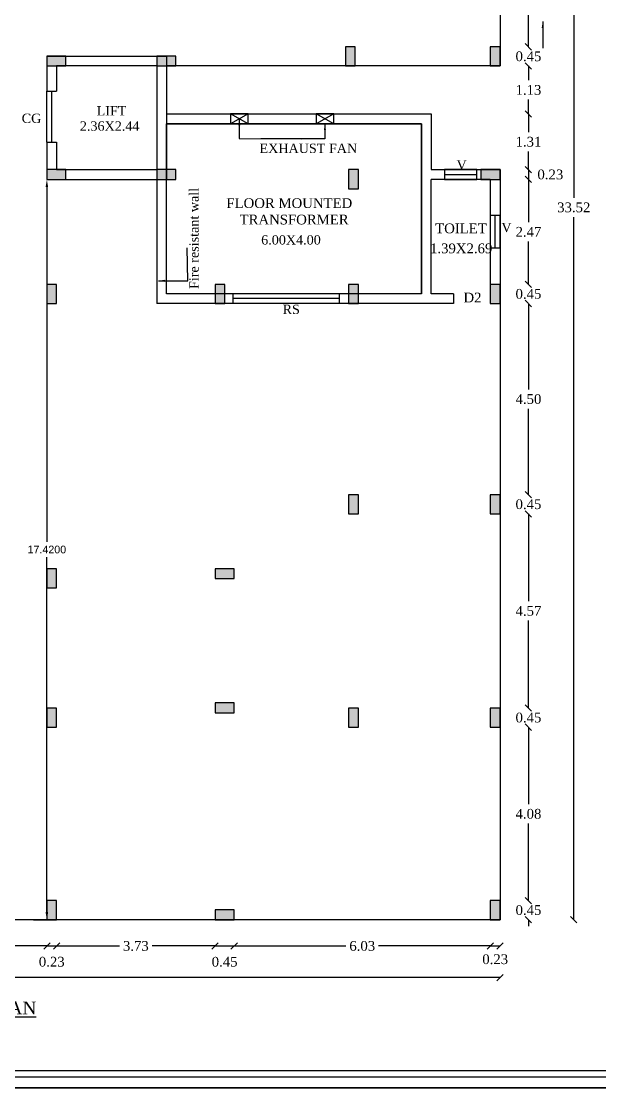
# Model space of a CAD drawing. Header units: metres. Extents: x 9178 to 9474, y -3543 to -3474.
# Drawn here: x 9238.57 to 9252.19, y -3541.59 to -3516.5 of the extents above; entities that cross this region are included whole.
import ezdxf

# ---------------------------------------------------------------- set-up
doc = ezdxf.new("R2010")
doc.units = ezdxf.units.M
doc.header["$MEASUREMENT"] = 0
for name, color, linetype in [('BLK_1_FLR_0_BLT_UP_AREA', 1, 'Continuous'), ('BLK_1_FLR_0_BLT_UP_AREA_DEDUCT', 1, 'Continuous'), ('BLK_1_FLR_0_STILT_PARKING', 7, 'Continuous'), ('ELECTRICAL_ROOM', 7, 'Continuous'), ('FLOOR-GROUND', 7, 'Continuous'), ('FLOOR-STILT', 7, 'Continuous')]:
    doc.layers.add(name, color=color, linetype=linetype)
doc.layers.add('BLK_1_FLR_0_STILT', color=7, linetype='Continuous', lineweight=0)
doc.layers.add('DIST_EXIT', color=7, linetype='Continuous', lineweight=0)
doc.styles.add('Isa-', font='times.ttf')
doc.styles.get("Standard").update_dxf_attribs({"font": 'arial.ttf'})
doc.styles.add('STYLE2', font='times.ttf')
doc.dimstyles.new('ISO-25', dxfattribs={"dimscale": 0, "dimtxt": 0.23, "dimasz": 0.15, "dimexe": 1.25, "dimexo": 0.625, "dimgap": 0.11, "dimtad": 0, "dimtih": 1, "dimtoh": 1, "dimzin": 1, "dimdsep": 46, "dimtxsty": 'STYLE2', "dimblk": 'OBLIQUE', "dimcen": 0, "dimse1": 1, "dimse2": 1, "dimclrd": 1, "dimclrt": 3, "dimadec": 0, "dimazin": 2, "dimtfac": 1, "dimtix": 1, "dimtofl": 0, "dimtmove": 0, "dimatfit": 3, "dimfxl": 0, "dimtolj": 1, "dimarcsym": 0})
doc.dimstyles.new('STANDARD$0', dxfattribs={"dimtxt": 0.5, "dimasz": 0.1, "dimexe": 2, "dimexo": 2, "dimgap": 0, "dimtad": 0, "dimzin": 0, "dimdsep": 46, "dimtxsty": 'Standard', "dimblk": 'OBLIQUE', "dimcen": -0.0625, "dimse1": 1, "dimse2": 1, "dimclrd": 3, "dimclre": 9, "dimadec": 0, "dimazin": 0, "dimtfac": 1, "dimtix": 1, "dimtofl": 0, "dimtmove": 2, "dimatfit": 3, "dimldrblk": 'OBLIQUE', "dimfxl": 0, "dimtolj": 1, "dimtzin": 0, "dimarcsym": 0})

# ---------------------------------------------------------------- blocks, each defined once
blk = doc.blocks.new('_Oblique')
at = {"color": 0, "linetype": 'ByBlock', "lineweight": -2}
blk.add_line((-0.5, -0.5), (0.5, 0.5), dxfattribs=at)
blk = doc.blocks.new('*D104')
at = {"color": 1, "lineweight": -2}
for p, q in [((9235.825, -3538.261), (9237.11, -3538.261)), ((9239.175, -3538.261), (9237.889, -3538.261))]:
    blk.add_line(p, q, dxfattribs=at)
at = {"layer": 'Defpoints', "color": 0}
for p in [(9235.825, -3537.192), (9239.175, -3537.192), (9239.175, -3538.261)]:
    blk.add_point(p, dxfattribs=at)
at = {"color": 1, "lineweight": -2, "xscale": 0.15, "yscale": 0.15, "zscale": 0.15, "rotation": 180}
blk.add_blockref('_Oblique', (9235.825, -3538.261), dxfattribs=at)
at = {"color": 1, "lineweight": -2, "xscale": 0.15, "yscale": 0.15, "zscale": 0.15}
blk.add_blockref('_Oblique', (9239.175, -3538.261), dxfattribs=at)
at = {"color": 3, "insert": (9237.5, -3538.261), "char_height": 0.23, "attachment_point": 5, "style": 'STYLE2'}
blk.add_mtext('\\A1;3.35', dxfattribs=at)
blk = doc.blocks.new('*D105')
at = {"color": 1, "lineweight": -2}
blk.add_line((9239.175, -3538.261), (9239.405, -3538.261), dxfattribs=at)
at = {"layer": 'Defpoints', "color": 0}
for p in [(9239.175, -3537.192), (9239.405, -3537.192), (9239.405, -3538.261)]:
    blk.add_point(p, dxfattribs=at)
at = {"color": 1, "lineweight": -2, "xscale": 0.15, "yscale": 0.15, "zscale": 0.15, "rotation": 180}
blk.add_blockref('_Oblique', (9239.175, -3538.261), dxfattribs=at)
at = {"color": 1, "lineweight": -2, "xscale": 0.15, "yscale": 0.15, "zscale": 0.15}
blk.add_blockref('_Oblique', (9239.405, -3538.261), dxfattribs=at)
at = {"color": 3, "insert": (9239.29, -3538.633), "char_height": 0.23, "attachment_point": 5, "style": 'STYLE2'}
blk.add_mtext('\\A1;0.23', dxfattribs=at)
blk = doc.blocks.new('*D106')
at = {"color": 1, "lineweight": -2}
for p, q in [((9239.405, -3538.261), (9240.883, -3538.261)), ((9243.135, -3538.261), (9241.656, -3538.261))]:
    blk.add_line(p, q, dxfattribs=at)
at = {"layer": 'Defpoints', "color": 0}
for p in [(9239.405, -3537.192), (9243.135, -3537.412), (9243.135, -3538.261)]:
    blk.add_point(p, dxfattribs=at)
at = {"color": 1, "lineweight": -2, "xscale": 0.15, "yscale": 0.15, "zscale": 0.15, "rotation": 180}
blk.add_blockref('_Oblique', (9239.405, -3538.261), dxfattribs=at)
at = {"color": 1, "lineweight": -2, "xscale": 0.15, "yscale": 0.15, "zscale": 0.15}
blk.add_blockref('_Oblique', (9243.135, -3538.261), dxfattribs=at)
at = {"color": 3, "insert": (9241.27, -3538.261), "char_height": 0.23, "attachment_point": 5, "style": 'STYLE2'}
blk.add_mtext('\\A1;3.73', dxfattribs=at)
blk = doc.blocks.new('*D107')
at = {"color": 1, "lineweight": -2}
blk.add_line((9243.135, -3538.261), (9243.585, -3538.261), dxfattribs=at)
at = {"layer": 'Defpoints', "color": 0}
for p in [(9243.135, -3537.412), (9243.585, -3537.412), (9243.585, -3538.261)]:
    blk.add_point(p, dxfattribs=at)
at = {"color": 1, "lineweight": -2, "xscale": 0.15, "yscale": 0.15, "zscale": 0.15, "rotation": 180}
blk.add_blockref('_Oblique', (9243.135, -3538.261), dxfattribs=at)
at = {"color": 1, "lineweight": -2, "xscale": 0.15, "yscale": 0.15, "zscale": 0.15}
blk.add_blockref('_Oblique', (9243.585, -3538.261), dxfattribs=at)
at = {"color": 3, "insert": (9243.36, -3538.634), "char_height": 0.23, "attachment_point": 5, "style": 'STYLE2'}
blk.add_mtext('\\A1;0.45', dxfattribs=at)
blk = doc.blocks.new('*D108')
at = {"color": 1, "lineweight": -2}
for p, q in [((9243.585, -3538.261), (9246.214, -3538.261)), ((9249.615, -3538.261), (9246.985, -3538.261))]:
    blk.add_line(p, q, dxfattribs=at)
at = {"layer": 'Defpoints', "color": 0}
for p in [(9249.615, -3537.192), (9243.585, -3537.412), (9249.615, -3538.261)]:
    blk.add_point(p, dxfattribs=at)
at = {"color": 1, "lineweight": -2, "xscale": 0.15, "yscale": 0.15, "zscale": 0.15, "rotation": 180}
blk.add_blockref('_Oblique', (9243.585, -3538.261), dxfattribs=at)
at = {"color": 1, "lineweight": -2, "xscale": 0.15, "yscale": 0.15, "zscale": 0.15}
blk.add_blockref('_Oblique', (9249.615, -3538.261), dxfattribs=at)
at = {"color": 3, "insert": (9246.6, -3538.261), "char_height": 0.23, "attachment_point": 5, "style": 'STYLE2'}
blk.add_mtext('\\A1;6.03', dxfattribs=at)
blk = doc.blocks.new('*D109')
at = {"color": 1, "lineweight": -2}
blk.add_line((9249.615, -3538.261), (9249.845, -3538.261), dxfattribs=at)
at = {"layer": 'Defpoints', "color": 0}
for p in [(9249.615, -3537.192), (9249.845, -3537.192), (9249.845, -3538.261)]:
    blk.add_point(p, dxfattribs=at)
at = {"color": 1, "lineweight": -2, "xscale": 0.15, "yscale": 0.15, "zscale": 0.15, "rotation": 180}
blk.add_blockref('_Oblique', (9249.615, -3538.261), dxfattribs=at)
at = {"color": 1, "lineweight": -2, "xscale": 0.15, "yscale": 0.15, "zscale": 0.15}
blk.add_blockref('_Oblique', (9249.845, -3538.261), dxfattribs=at)
at = {"color": 3, "insert": (9249.73, -3538.574), "char_height": 0.23, "attachment_point": 5, "style": 'STYLE2'}
blk.add_mtext('\\A1;0.23', dxfattribs=at)
blk = doc.blocks.new('*D110')
at = {"color": 1, "lineweight": -2}
for p, q in [((9225.465, -3539.005), (9237.176, -3539.005)), ((9249.845, -3539.005), (9238.133, -3539.005))]:
    blk.add_line(p, q, dxfattribs=at)
at = {"layer": 'Defpoints', "color": 0}
for p in [(9225.465, -3536.349), (9249.845, -3536.349), (9249.845, -3539.005)]:
    blk.add_point(p, dxfattribs=at)
at = {"color": 1, "lineweight": -2, "xscale": 0.15, "yscale": 0.15, "zscale": 0.15, "rotation": 180}
blk.add_blockref('_Oblique', (9225.465, -3539.005), dxfattribs=at)
at = {"color": 1, "lineweight": -2, "xscale": 0.15, "yscale": 0.15, "zscale": 0.15}
blk.add_blockref('_Oblique', (9249.845, -3539.005), dxfattribs=at)
at = {"color": 3, "insert": (9237.655, -3539.005), "char_height": 0.23, "attachment_point": 5, "style": 'STYLE2'}
blk.add_mtext('\\A1;24.38', dxfattribs=at)
blk = doc.blocks.new('*D117')
at = {"color": 1, "lineweight": -2}
for p, q in [((9250.513, -3514.452), (9250.513, -3515.55)), ((9250.513, -3517.102), (9250.513, -3516.004))]:
    blk.add_line(p, q, dxfattribs=at)
at = {"layer": 'Defpoints', "color": 0}
for p in [(9249.615, -3514.452), (9249.615, -3517.102), (9250.513, -3517.102)]:
    blk.add_point(p, dxfattribs=at)
at = {"color": 1, "lineweight": -2, "xscale": 0.15, "yscale": 0.15, "zscale": 0.15}
for p, rotation in [((9250.513, -3514.452), 90), ((9250.513, -3517.102), 270)]:
    blk.add_blockref('_Oblique', p, dxfattribs=dict(at, rotation=rotation))
at = {"color": 3, "insert": (9250.513, -3515.777), "char_height": 0.23, "attachment_point": 5, "style": 'STYLE2'}
blk.add_mtext('\\A1;2.65', dxfattribs=at)
blk = doc.blocks.new('*D118')
at = {"color": 1, "lineweight": -2}
for p, q in [((9250.513, -3517.102), (9250.513, -3516.952)), ((9250.513, -3517.552), (9250.513, -3517.702))]:
    blk.add_line(p, q, dxfattribs=at)
at = {"layer": 'Defpoints', "color": 0}
for p in [(9249.615, -3517.102), (9249.615, -3517.552), (9250.513, -3517.552)]:
    blk.add_point(p, dxfattribs=at)
at = {"color": 1, "lineweight": -2, "xscale": 0.15, "yscale": 0.15, "zscale": 0.15}
for p, rotation in [((9250.513, -3517.102), 270), ((9250.513, -3517.552), 90)]:
    blk.add_blockref('_Oblique', p, dxfattribs=dict(at, rotation=rotation))
at = {"color": 3, "insert": (9250.513, -3517.327), "char_height": 0.23, "attachment_point": 5, "style": 'STYLE2'}
blk.add_mtext('\\A1;0.45', dxfattribs=at)
blk = doc.blocks.new('*D119')
at = {"color": 1, "lineweight": -2}
for p, q in [((9250.513, -3517.552), (9250.513, -3517.89)), ((9250.513, -3518.682), (9250.513, -3518.344))]:
    blk.add_line(p, q, dxfattribs=at)
at = {"layer": 'Defpoints', "color": 0}
for p in [(9249.615, -3517.552), (9248.225, -3518.682), (9250.513, -3518.682)]:
    blk.add_point(p, dxfattribs=at)
at = {"color": 1, "lineweight": -2, "xscale": 0.15, "yscale": 0.15, "zscale": 0.15}
for p, rotation in [((9250.513, -3517.552), 90), ((9250.513, -3518.682), 270)]:
    blk.add_blockref('_Oblique', p, dxfattribs=dict(at, rotation=rotation))
at = {"color": 3, "insert": (9250.513, -3518.117), "char_height": 0.23, "attachment_point": 5, "style": 'STYLE2'}
blk.add_mtext('\\A1;1.13', dxfattribs=at)
blk = doc.blocks.new('*D120')
at = {"color": 1, "lineweight": -2}
for p, q in [((9250.513, -3518.682), (9250.513, -3519.11)), ((9250.513, -3519.992), (9250.513, -3519.564))]:
    blk.add_line(p, q, dxfattribs=at)
at = {"layer": 'Defpoints', "color": 0}
for p in [(9248.225, -3518.682), (9249.395, -3519.992), (9250.513, -3519.992)]:
    blk.add_point(p, dxfattribs=at)
at = {"color": 1, "lineweight": -2, "xscale": 0.15, "yscale": 0.15, "zscale": 0.15}
for p, rotation in [((9250.513, -3518.682), 90), ((9250.513, -3519.992), 270)]:
    blk.add_blockref('_Oblique', p, dxfattribs=dict(at, rotation=rotation))
at = {"color": 3, "insert": (9250.513, -3519.337), "char_height": 0.23, "attachment_point": 5, "style": 'STYLE2'}
blk.add_mtext('\\A1;1.31', dxfattribs=at)
blk = doc.blocks.new('*D121')
at = {"color": 1, "lineweight": -2}
blk.add_line((9250.513, -3519.992), (9250.513, -3520.222), dxfattribs=at)
at = {"layer": 'Defpoints', "color": 0}
for p in [(9249.395, -3519.992), (9249.395, -3520.222), (9250.513, -3520.222)]:
    blk.add_point(p, dxfattribs=at)
at = {"color": 1, "lineweight": -2, "xscale": 0.15, "yscale": 0.15, "zscale": 0.15}
for p, rotation in [((9250.513, -3519.992), 90), ((9250.513, -3520.222), 270)]:
    blk.add_blockref('_Oblique', p, dxfattribs=dict(at, rotation=rotation))
at = {"color": 3, "insert": (9251.028, -3520.107), "char_height": 0.23, "attachment_point": 5, "style": 'STYLE2'}
blk.add_mtext('\\A1;0.23', dxfattribs=at)
blk = doc.blocks.new('*D122')
at = {"color": 1, "lineweight": -2}
for p, q in [((9250.513, -3520.222), (9250.513, -3521.23)), ((9250.513, -3522.692), (9250.513, -3521.684))]:
    blk.add_line(p, q, dxfattribs=at)
at = {"layer": 'Defpoints', "color": 0}
for p in [(9249.395, -3520.222), (9249.615, -3522.692), (9250.513, -3522.692)]:
    blk.add_point(p, dxfattribs=at)
at = {"color": 1, "lineweight": -2, "xscale": 0.15, "yscale": 0.15, "zscale": 0.15}
for p, rotation in [((9250.513, -3520.222), 90), ((9250.513, -3522.692), 270)]:
    blk.add_blockref('_Oblique', p, dxfattribs=dict(at, rotation=rotation))
at = {"color": 3, "insert": (9250.513, -3521.457), "char_height": 0.23, "attachment_point": 5, "style": 'STYLE2'}
blk.add_mtext('\\A1;2.47', dxfattribs=at)
blk = doc.blocks.new('*D123')
at = {"color": 1, "lineweight": -2}
for p, q in [((9250.513, -3522.692), (9250.513, -3522.542)), ((9250.513, -3523.142), (9250.513, -3523.292))]:
    blk.add_line(p, q, dxfattribs=at)
at = {"layer": 'Defpoints', "color": 0}
for p in [(9249.615, -3522.692), (9249.615, -3523.142), (9250.513, -3523.142)]:
    blk.add_point(p, dxfattribs=at)
at = {"color": 1, "lineweight": -2, "xscale": 0.15, "yscale": 0.15, "zscale": 0.15}
for p, rotation in [((9250.513, -3522.692), 270), ((9250.513, -3523.142), 90)]:
    blk.add_blockref('_Oblique', p, dxfattribs=dict(at, rotation=rotation))
at = {"color": 3, "insert": (9250.513, -3522.917), "char_height": 0.23, "attachment_point": 5, "style": 'STYLE2'}
blk.add_mtext('\\A1;0.45', dxfattribs=at)
blk = doc.blocks.new('*D124')
at = {"color": 1, "lineweight": -2}
for p, q in [((9250.513, -3523.142), (9250.513, -3525.165)), ((9250.513, -3527.642), (9250.513, -3525.619))]:
    blk.add_line(p, q, dxfattribs=at)
at = {"layer": 'Defpoints', "color": 0}
for p in [(9249.615, -3523.142), (9249.615, -3527.642), (9250.513, -3527.642)]:
    blk.add_point(p, dxfattribs=at)
at = {"color": 1, "lineweight": -2, "xscale": 0.15, "yscale": 0.15, "zscale": 0.15}
for p, rotation in [((9250.513, -3523.142), 90), ((9250.513, -3527.642), 270)]:
    blk.add_blockref('_Oblique', p, dxfattribs=dict(at, rotation=rotation))
at = {"color": 3, "insert": (9250.513, -3525.392), "char_height": 0.23, "attachment_point": 5, "style": 'STYLE2'}
blk.add_mtext('\\A1;4.50', dxfattribs=at)
blk = doc.blocks.new('*D125')
at = {"color": 1, "lineweight": -2}
for p, q in [((9250.513, -3527.642), (9250.513, -3527.492)), ((9250.513, -3528.092), (9250.513, -3528.242))]:
    blk.add_line(p, q, dxfattribs=at)
at = {"layer": 'Defpoints', "color": 0}
for p in [(9249.615, -3527.642), (9249.615, -3528.092), (9250.513, -3528.092)]:
    blk.add_point(p, dxfattribs=at)
at = {"color": 1, "lineweight": -2, "xscale": 0.15, "yscale": 0.15, "zscale": 0.15}
for p, rotation in [((9250.513, -3527.642), 270), ((9250.513, -3528.092), 90)]:
    blk.add_blockref('_Oblique', p, dxfattribs=dict(at, rotation=rotation))
at = {"color": 3, "insert": (9250.513, -3527.867), "char_height": 0.23, "attachment_point": 5, "style": 'STYLE2'}
blk.add_mtext('\\A1;0.45', dxfattribs=at)
blk = doc.blocks.new('*D126')
at = {"color": 1, "lineweight": -2}
for p, q in [((9250.513, -3528.092), (9250.513, -3530.15)), ((9250.513, -3532.662), (9250.513, -3530.604))]:
    blk.add_line(p, q, dxfattribs=at)
at = {"layer": 'Defpoints', "color": 0}
for p in [(9249.615, -3528.092), (9249.615, -3532.662), (9250.513, -3532.662)]:
    blk.add_point(p, dxfattribs=at)
at = {"color": 1, "lineweight": -2, "xscale": 0.15, "yscale": 0.15, "zscale": 0.15}
for p, rotation in [((9250.513, -3528.092), 90), ((9250.513, -3532.662), 270)]:
    blk.add_blockref('_Oblique', p, dxfattribs=dict(at, rotation=rotation))
at = {"color": 3, "insert": (9250.513, -3530.377), "char_height": 0.23, "attachment_point": 5, "style": 'STYLE2'}
blk.add_mtext('\\A1;4.57', dxfattribs=at)
blk = doc.blocks.new('*D127')
at = {"color": 1, "lineweight": -2}
for p, q in [((9250.513, -3532.662), (9250.513, -3532.512)), ((9250.513, -3533.112), (9250.513, -3533.262))]:
    blk.add_line(p, q, dxfattribs=at)
at = {"layer": 'Defpoints', "color": 0}
for p in [(9249.615, -3532.662), (9249.615, -3533.112), (9250.513, -3533.112)]:
    blk.add_point(p, dxfattribs=at)
at = {"color": 1, "lineweight": -2, "xscale": 0.15, "yscale": 0.15, "zscale": 0.15}
for p, rotation in [((9250.513, -3532.662), 270), ((9250.513, -3533.112), 90)]:
    blk.add_blockref('_Oblique', p, dxfattribs=dict(at, rotation=rotation))
at = {"color": 3, "insert": (9250.513, -3532.887), "char_height": 0.23, "attachment_point": 5, "style": 'STYLE2'}
blk.add_mtext('\\A1;0.45', dxfattribs=at)
blk = doc.blocks.new('*D128')
at = {"color": 1, "lineweight": -2}
for p, q in [((9250.513, -3533.112), (9250.513, -3534.925)), ((9250.513, -3537.192), (9250.513, -3535.379))]:
    blk.add_line(p, q, dxfattribs=at)
at = {"layer": 'Defpoints', "color": 0}
for p in [(9249.615, -3533.112), (9249.615, -3537.192), (9250.513, -3537.192)]:
    blk.add_point(p, dxfattribs=at)
at = {"color": 1, "lineweight": -2, "xscale": 0.15, "yscale": 0.15, "zscale": 0.15}
for p, rotation in [((9250.513, -3533.112), 90), ((9250.513, -3537.192), 270)]:
    blk.add_blockref('_Oblique', p, dxfattribs=dict(at, rotation=rotation))
at = {"color": 3, "insert": (9250.513, -3535.152), "char_height": 0.23, "attachment_point": 5, "style": 'STYLE2'}
blk.add_mtext('\\A1;4.08', dxfattribs=at)
blk = doc.blocks.new('*D129')
at = {"color": 1, "lineweight": -2}
for p, q in [((9250.513, -3537.192), (9250.513, -3537.042)), ((9250.513, -3537.642), (9250.513, -3537.792))]:
    blk.add_line(p, q, dxfattribs=at)
at = {"layer": 'Defpoints', "color": 0}
for p in [(9249.615, -3537.192), (9249.615, -3537.642), (9250.513, -3537.642)]:
    blk.add_point(p, dxfattribs=at)
at = {"color": 1, "lineweight": -2, "xscale": 0.15, "yscale": 0.15, "zscale": 0.15}
for p, rotation in [((9250.513, -3537.192), 270), ((9250.513, -3537.642), 90)]:
    blk.add_blockref('_Oblique', p, dxfattribs=dict(at, rotation=rotation))
at = {"color": 3, "insert": (9250.513, -3537.417), "char_height": 0.23, "attachment_point": 5, "style": 'STYLE2'}
blk.add_mtext('\\A1;0.45', dxfattribs=at)
blk = doc.blocks.new('*D130')
at = {"color": 1, "lineweight": -2}
for p, q in [((9251.579, -3504.122), (9251.579, -3520.655)), ((9251.579, -3537.642), (9251.579, -3521.109))]:
    blk.add_line(p, q, dxfattribs=at)
at = {"layer": 'Defpoints', "color": 0}
for p in [(9241.228, -3504.122), (9251.579, -3504.122), (9241.228, -3537.642)]:
    blk.add_point(p, dxfattribs=at)
at = {"color": 1, "lineweight": -2, "xscale": 0.15, "yscale": 0.15, "zscale": 0.15}
for p, rotation in [((9251.579, -3504.122), 90), ((9251.579, -3537.642), 270)]:
    blk.add_blockref('_Oblique', p, dxfattribs=dict(at, rotation=rotation))
at = {"color": 3, "insert": (9251.579, -3520.882), "char_height": 0.23, "attachment_point": 5, "style": 'STYLE2'}
blk.add_mtext('\\A1;33.52', dxfattribs=at)
blk = doc.blocks.new('*D199')
at = {"layer": 'Defpoints', "color": 0}
for p in [(9239.175, -3520.222), (9238.802, -3537.642), (9239.175, -3537.642)]:
    blk.add_point(p, dxfattribs=at)
at = {"layer": 'DIST_EXIT', "color": 0, "lineweight": -2}
for p, q in [((9239.237, -3520.222), (9239.355, -3520.222)), ((9239.175, -3520.402), (9239.175, -3528.75)), ((9239.175, -3537.462), (9239.175, -3529.114)), ((9238.864, -3537.642), (9239.355, -3537.642))]:
    blk.add_line(p, q, dxfattribs=at)
at = {"layer": 'DIST_EXIT', "color": 0}
for points in [[(9239.145, -3520.402), (9239.205, -3520.402), (9239.175, -3520.222)], [(9239.145, -3537.462), (9239.205, -3537.462), (9239.175, -3537.642)]]:
    blk.add_solid(points, dxfattribs=at)
at = {"layer": 'DIST_EXIT', "color": 0, "insert": (9239.175, -3528.932), "char_height": 0.18, "attachment_point": 5}
blk.add_mtext('\\A1;17.4200', dxfattribs=at)

msp = doc.modelspace()

# ---------------------------------------------------------------- hatches: boundary and pattern name
h = msp.add_hatch(color=5)
h.dxf.hatch_style = 1
h.paths.add_polyline_path([(9246.20458, -3517.55186), (9246.43458, -3517.55186), (9246.43458, -3517.10186), (9246.20458, -3517.10186)])
h = msp.add_hatch(color=5)
h.dxf.hatch_style = 1
h.paths.add_polyline_path([(9249.61458, -3517.55186), (9249.84458, -3517.55186), (9249.84458, -3517.10186), (9249.61458, -3517.10186)])
h = msp.add_hatch(color=5)
h.dxf.hatch_style = 1
h.paths.add_polyline_path([(9239.62458, -3517.55186), (9239.62458, -3517.32186), (9239.17458, -3517.32186), (9239.17458, -3517.55186)])
h = msp.add_hatch(color=5)
h.dxf.hatch_style = 1
h.paths.add_polyline_path([(9242.21458, -3517.55186), (9242.21458, -3517.32186), (9241.76458, -3517.32186), (9241.76458, -3517.55186)])
h = msp.add_hatch(color=5)
h.dxf.hatch_style = 1
h.paths.add_polyline_path([(9239.62458, -3520.22186), (9239.62458, -3519.99186), (9239.17458, -3519.99186), (9239.17458, -3520.22186)])
h = msp.add_hatch(color=5)
h.dxf.hatch_style = 1
h.paths.add_polyline_path([(9242.21458, -3520.22186), (9242.21458, -3519.99186), (9241.76458, -3519.99186), (9241.76458, -3520.22186)])
h = msp.add_hatch(color=5)
h.dxf.hatch_style = 1
h.paths.add_polyline_path([(9246.27958, -3520.44186), (9246.50958, -3520.44186), (9246.50958, -3519.99186), (9246.27958, -3519.99186)])
h = msp.add_hatch(color=5)
h.dxf.hatch_style = 1
h.paths.add_polyline_path([(9249.84458, -3520.22186), (9249.84458, -3519.99186), (9249.39458, -3519.99186), (9249.39458, -3520.22186)])
h = msp.add_hatch(color=5)
h.dxf.hatch_style = 1
h.paths.add_polyline_path([(9239.17458, -3523.14186), (9239.40458, -3523.14186), (9239.40458, -3522.69186), (9239.17458, -3522.69186)])
h = msp.add_hatch(color=5)
h.dxf.hatch_style = 1
h.paths.add_polyline_path([(9243.13458, -3523.14186), (9243.36458, -3523.14186), (9243.36458, -3522.69186), (9243.13458, -3522.69186)])
h = msp.add_hatch(color=5)
h.dxf.hatch_style = 1
h.paths.add_polyline_path([(9243.36458, -3522.69186), (9243.13458, -3522.69186), (9243.13458, -3523.14186), (9243.36458, -3523.14186)])
h = msp.add_hatch(color=5)
h.dxf.hatch_style = 1
h.paths.add_polyline_path([(9246.27958, -3523.14186), (9246.50958, -3523.14186), (9246.50958, -3522.69186), (9246.27958, -3522.69186)])
h = msp.add_hatch(color=5)
h.dxf.hatch_style = 1
h.paths.add_polyline_path([(9249.61458, -3523.14186), (9249.84458, -3523.14186), (9249.84458, -3522.69186), (9249.61458, -3522.69186)])
h = msp.add_hatch(color=5)
h.dxf.hatch_style = 1
h.paths.add_polyline_path([(9246.27958, -3528.09186), (9246.50958, -3528.09186), (9246.50958, -3527.64186), (9246.27958, -3527.64186)])
h = msp.add_hatch(color=5)
h.dxf.hatch_style = 1
h.paths.add_polyline_path([(9249.61458, -3528.09186), (9249.84458, -3528.09186), (9249.84458, -3527.64186), (9249.61458, -3527.64186)])
h = msp.add_hatch(color=5)
h.dxf.hatch_style = 1
h.paths.add_polyline_path([(9239.17458, -3529.83186), (9239.40458, -3529.83186), (9239.40458, -3529.38186), (9239.17458, -3529.38186)])
h = msp.add_hatch(color=5)
h.dxf.hatch_style = 1
h.paths.add_polyline_path([(9243.13458, -3529.38186), (9243.13458, -3529.61186), (9243.58458, -3529.61186), (9243.58458, -3529.38186)])
h = msp.add_hatch(color=5)
h.dxf.hatch_style = 1
h.paths.add_polyline_path([(9243.13458, -3532.54186), (9243.13458, -3532.77186), (9243.58458, -3532.77186), (9243.58458, -3532.54186)])
h = msp.add_hatch(color=5)
h.dxf.hatch_style = 1
h.paths.add_polyline_path([(9239.17458, -3533.11186), (9239.40458, -3533.11186), (9239.40458, -3532.66186), (9239.17458, -3532.66186)])
h = msp.add_hatch(color=5)
h.dxf.hatch_style = 1
h.paths.add_polyline_path([(9246.27958, -3533.11186), (9246.50958, -3533.11186), (9246.50958, -3532.66186), (9246.27958, -3532.66186)])
h = msp.add_hatch(color=5)
h.dxf.hatch_style = 1
h.paths.add_polyline_path([(9249.61458, -3533.11186), (9249.84458, -3533.11186), (9249.84458, -3532.66186), (9249.61458, -3532.66186)])
h = msp.add_hatch(color=5)
h.dxf.hatch_style = 1
h.paths.add_polyline_path([(9239.17458, -3537.64186), (9239.40458, -3537.64186), (9239.40458, -3537.19186), (9239.17458, -3537.19186)])
h = msp.add_hatch(color=5)
h.dxf.hatch_style = 1
h.paths.add_polyline_path([(9249.61458, -3537.64186), (9249.84458, -3537.64186), (9249.84458, -3537.19186), (9249.61458, -3537.19186)])
h = msp.add_hatch(color=5)
h.dxf.hatch_style = 1
h.paths.add_polyline_path([(9243.13458, -3537.41186), (9243.13458, -3537.64186), (9243.58458, -3537.64186), (9243.58458, -3537.41186)])

# ---------------------------------------------------------------- linework, layer by layer
at = {"color": 4}
for p, q in [((9239.17458, -3517.32186), (9241.99458, -3517.32186)), ((9241.99458, -3517.32186), (9241.99458, -3520.22186)), ((9239.17458, -3517.55186), (9239.17458, -3518.1453)), ((9239.40458, -3517.55186), (9239.40458, -3518.1453)), ((9241.76458, -3517.55186), (9241.76458, -3519.99186)), ((9239.17458, -3518.1453), (9239.40458, -3518.1453)), ((9239.28958, -3519.3453), (9239.28958, -3518.1453)), ((9247.99458, -3522.91186), (9247.99458, -3518.91186)), ((9239.17458, -3519.3453), (9239.17458, -3519.99186)), ((9239.17458, -3519.3453), (9239.40458, -3519.3453)), ((9239.40458, -3519.3453), (9239.40458, -3519.99186)), ((9239.40458, -3519.99186), (9241.76458, -3519.99186)), ((9239.40458, -3520.22186), (9241.99458, -3520.22186)), ((9248.22458, -3522.91186), (9248.22458, -3520.22186)), ((9249.61458, -3520.22186), (9248.22458, -3520.22186)), ((9243.55652, -3522.91186), (9243.54958, -3522.91186)), ((9248.74958, -3522.91186), (9248.22458, -3522.91186)), ((9248.74958, -3522.91186), (9248.74958, -3523.14186)), ((9248.74958, -3523.14186), (9241.76458, -3523.14186))]:
    msp.add_line(p, q, dxfattribs=at)
at = {"color": 3}
msp.add_line((9241.76458, -3517.55186), (9239.39958, -3517.55186), dxfattribs=at)
at = {"color": 1}
msp.add_line((9239.17458, -3519.3453), (9239.17458, -3518.1453), dxfattribs=at)
at = {"color": 2}
for p, q in [((9243.91078, -3518.68186), (9243.49671, -3518.91186)), ((9243.91078, -3518.91186), (9243.49671, -3518.68186)), ((9245.9282, -3518.68186), (9245.51412, -3518.91186)), ((9245.9282, -3518.91186), (9245.51412, -3518.68186)), ((9241.76458, -3519.99186), (9241.76458, -3523.14186)), ((9248.53958, -3520.10686), (9249.29958, -3520.10686)), ((9248.53958, -3520.10686), (9249.29958, -3520.10686)), ((9249.72958, -3521.83452), (9249.72958, -3521.07452)), ((9249.72958, -3521.83452), (9249.72958, -3521.07452)), ((9243.55652, -3522.91186), (9241.99458, -3522.91186)), ((9247.99458, -3522.91186), (9246.05652, -3522.91186))]:
    msp.add_line(p, q, dxfattribs=at)
at = {"color": 92}
for p, q in [((9241.99458, -3522.91186), (9241.99458, -3518.91186)), ((9247.99458, -3518.91186), (9241.99458, -3518.91186)), ((9247.99458, -3518.91186), (9241.99458, -3518.91186)), ((9249.61458, -3520.22186), (9249.61458, -3523.14186)), ((9243.55652, -3522.91186), (9243.55652, -3523.14186)), ((9246.05652, -3523.02686), (9243.55652, -3523.02686)), ((9246.05652, -3522.91186), (9246.05652, -3523.14186))]:
    msp.add_line(p, q, dxfattribs=at)
at = {"color": 4}
for points in [[(9221.84667, -3474.36744), (9328.0963, -3474.36744), (9328.0963, -3541.59487), (9221.84667, -3541.59487)], [(9222.09667, -3474.61744), (9327.8463, -3474.61744), (9327.8463, -3541.34487), (9222.09667, -3541.34487)], [(9222.24667, -3474.76744), (9327.6963, -3474.76744), (9327.6963, -3541.19487), (9222.24667, -3541.19487)]]:
    msp.add_lwpolyline(points, close=True, dxfattribs=at)
at = {"color": 2}
for points in [[(9241.99458, -3518.68186), (9248.22458, -3518.68186), (9248.22458, -3519.99186), (9249.84458, -3519.99186), (9249.84458, -3537.64186), (9225.46458, -3537.64186), (9225.46458, -3504.12186), (9249.84458, -3504.12186), (9249.84458, -3517.55186), (9241.99458, -3517.55186)], [(9243.91078, -3518.91186), (9243.91078, -3518.68186), (9243.49671, -3518.68186), (9243.49671, -3518.91186)], [(9245.9282, -3518.91186), (9245.9282, -3518.68186), (9245.51412, -3518.68186), (9245.51412, -3518.91186)], [(9249.29958, -3520.22186), (9249.29958, -3519.99186), (9248.53958, -3519.99186), (9248.53958, -3520.22186)], [(9249.29958, -3520.22186), (9249.29958, -3519.99186), (9248.53958, -3519.99186), (9248.53958, -3520.22186)], [(9249.84458, -3521.07452), (9249.61458, -3521.07452), (9249.61458, -3521.83452), (9249.84458, -3521.83452)], [(9249.84458, -3521.07452), (9249.61458, -3521.07452), (9249.61458, -3521.83452), (9249.84458, -3521.83452)]]:
    msp.add_lwpolyline(points, close=True, dxfattribs=at)
at = {"color": 5}
for points in [[(9246.20458, -3517.55186), (9246.43458, -3517.55186), (9246.43458, -3517.10186), (9246.20458, -3517.10186)], [(9249.61458, -3517.55186), (9249.84458, -3517.55186), (9249.84458, -3517.10186), (9249.61458, -3517.10186)], [(9239.62458, -3517.55186), (9239.62458, -3517.32186), (9239.17458, -3517.32186), (9239.17458, -3517.55186)], [(9242.21458, -3517.55186), (9242.21458, -3517.32186), (9241.76458, -3517.32186), (9241.76458, -3517.55186)], [(9239.62458, -3520.22186), (9239.62458, -3519.99186), (9239.17458, -3519.99186), (9239.17458, -3520.22186)], [(9242.21458, -3520.22186), (9242.21458, -3519.99186), (9241.76458, -3519.99186), (9241.76458, -3520.22186)], [(9246.27958, -3520.44186), (9246.50958, -3520.44186), (9246.50958, -3519.99186), (9246.27958, -3519.99186)], [(9249.84458, -3520.22186), (9249.84458, -3519.99186), (9249.39458, -3519.99186), (9249.39458, -3520.22186)], [(9239.17458, -3523.14186), (9239.40458, -3523.14186), (9239.40458, -3522.69186), (9239.17458, -3522.69186)], [(9243.13458, -3523.14186), (9243.36458, -3523.14186), (9243.36458, -3522.69186), (9243.13458, -3522.69186)], [(9243.13458, -3523.14186), (9243.36458, -3523.14186), (9243.36458, -3522.69186), (9243.13458, -3522.69186)], [(9246.27958, -3523.14186), (9246.50958, -3523.14186), (9246.50958, -3522.69186), (9246.27958, -3522.69186)], [(9249.61458, -3523.14186), (9249.84458, -3523.14186), (9249.84458, -3522.69186), (9249.61458, -3522.69186)], [(9246.27958, -3528.09186), (9246.50958, -3528.09186), (9246.50958, -3527.64186), (9246.27958, -3527.64186)], [(9249.61458, -3528.09186), (9249.84458, -3528.09186), (9249.84458, -3527.64186), (9249.61458, -3527.64186)], [(9239.17458, -3529.83186), (9239.40458, -3529.83186), (9239.40458, -3529.38186), (9239.17458, -3529.38186)], [(9243.13458, -3529.38186), (9243.13458, -3529.61186), (9243.58458, -3529.61186), (9243.58458, -3529.38186)], [(9243.13458, -3532.54186), (9243.13458, -3532.77186), (9243.58458, -3532.77186), (9243.58458, -3532.54186)], [(9239.17458, -3533.11186), (9239.40458, -3533.11186), (9239.40458, -3532.66186), (9239.17458, -3532.66186)], [(9246.27958, -3533.11186), (9246.50958, -3533.11186), (9246.50958, -3532.66186), (9246.27958, -3532.66186)], [(9249.61458, -3533.11186), (9249.84458, -3533.11186), (9249.84458, -3532.66186), (9249.61458, -3532.66186)], [(9239.17458, -3537.64186), (9239.40458, -3537.64186), (9239.40458, -3537.19186), (9239.17458, -3537.19186)], [(9249.61458, -3537.64186), (9249.84458, -3537.64186), (9249.84458, -3537.19186), (9249.61458, -3537.19186)], [(9243.13458, -3537.41186), (9243.13458, -3537.64186), (9243.58458, -3537.64186), (9243.58458, -3537.41186)]]:
    msp.add_lwpolyline(points, close=True, dxfattribs=at)
at = {"layer": 'BLK_1_FLR_0_BLT_UP_AREA', "color": 3}
msp.add_lwpolyline([(9241.99458, -3518.68186), (9248.22458, -3518.68186), (9248.22458, -3519.99186), (9249.84458, -3519.99186), (9249.84458, -3537.64186), (9225.46458, -3537.64186), (9225.46458, -3504.12186), (9249.84458, -3504.12186), (9249.84458, -3517.55186), (9241.99458, -3517.55186)], close=True, dxfattribs=at)
at = {"layer": 'BLK_1_FLR_0_BLT_UP_AREA_DEDUCT', "color": 3}
msp.add_lwpolyline([(9241.99458, -3518.68186), (9248.22458, -3518.68186), (9248.22458, -3519.99186), (9249.84458, -3519.99186), (9249.84458, -3537.64186), (9225.46458, -3537.64186), (9225.46458, -3504.12186), (9249.84458, -3504.12186), (9249.84458, -3517.55186), (9241.99458, -3517.55186)], close=True, dxfattribs=at)
at = {"layer": 'BLK_1_FLR_0_STILT'}
msp.add_lwpolyline([(9241.99458, -3518.68186), (9248.22458, -3518.68186), (9248.22458, -3519.99186), (9249.84458, -3519.99186), (9249.84458, -3537.64186), (9225.46458, -3537.64186), (9225.46458, -3504.12186), (9249.84458, -3504.12186), (9249.84458, -3517.55186), (9241.99458, -3517.55186)], close=True, dxfattribs=at)
at = {"layer": 'BLK_1_FLR_0_STILT_PARKING', "color": 13}
msp.add_lwpolyline([(9241.99458, -3518.68186), (9248.22458, -3518.68186), (9248.22458, -3519.99186), (9249.84458, -3519.99186), (9249.84458, -3537.64186), (9225.46458, -3537.64186), (9225.46458, -3504.12186), (9249.84458, -3504.12186), (9249.84458, -3517.55186), (9241.99458, -3517.55186)], close=True, dxfattribs=at)
at = {"layer": 'ELECTRICAL_ROOM', "color": 7}
msp.add_lwpolyline([(9247.99458, -3522.91186), (9241.99458, -3522.91186), (9241.99458, -3518.91186), (9247.99458, -3518.91186)], close=True, dxfattribs=at)
at = {"layer": 'FLOOR-STILT', "color": 64}
msp.add_lwpolyline([(9221.84667, -3541.59487), (9328.0963, -3541.59487), (9328.0963, -3474.36744), (9221.84667, -3474.36744)], close=True, dxfattribs=at)

# ---------------------------------------------------------------- texts
at = {"style": 'Isa-'}
msp.add_text('2.36X2.44', height=0.22, dxfattribs=at).set_placement((9239.95227, -3519.07527))
at = {"color": 3, "style": 'Isa-'}
for s, p in [('EXHAUST FAN', (9244.18133, -3519.60053)), ('6.00X4.00', (9244.22074, -3521.75427))]:
    msp.add_text(s, height=0.22, dxfattribs=at).set_placement(p)
at = {"color": 2, "style": 'Isa-'}
for p in [(9248.81944, -3519.9897), (9249.8762, -3521.464)]:
    msp.add_text('V', height=0.22, dxfattribs=at).set_placement(p)
at = {"color": 3, "style": 'Isa-'}
msp.add_text('Fire resistant wall', height=0.22, rotation=90, dxfattribs=at).set_placement((9242.74915, -3522.80153))
at = {"color": 6, "style": 'Isa-'}
for s, p in [('FLOOR MOUNTED', (9243.40154, -3520.89442)), ('TRANSFORMER', (9243.71239, -3521.28106)), ('TOILET', (9248.3166, -3521.48927)), ('1.39X2.69', (9248.19578, -3521.95942)), ('D2', (9248.98261, -3523.1165))]:
    msp.add_text(s, height=0.23, dxfattribs=at).set_placement(p)
at = {"color": 3, "lineweight": 25, "style": 'Isa-'}
msp.add_text('%%USTILT FLOOR PLAN', height=0.3, dxfattribs=at).set_placement((9234.79847, -3539.86917))
at = {"layer": 'FLOOR-GROUND', "color": 6, "style": 'Isa-'}
for s, p in [('LIFT', (9240.34592, -3518.71772)), ('RS', (9244.7245, -3523.38967))]:
    msp.add_text(s, height=0.22, dxfattribs=at).set_placement(p)
at = {"layer": 'FLOOR-GROUND', "color": 2, "style": 'Isa-'}
msp.add_text('CG', height=0.22, dxfattribs=at).set_placement((9238.58348, -3518.89445))

# ---------------------------------------------------------------- dimensions: what is measured, and where the dimension line sits
at = {"color": 2}
for base, p1, p2, override, picture, middle in [((9251.57919, -3504.12186), (9241.228, -3537.64186), (9241.228, -3504.12186), {"dimscale": 1, "dimfxl": 75, "dimarcsym": 2}, '*D130', (9251.57919, -3520.88186)), ((9250.51303, -3517.10186), (9249.61458, -3514.45186), (9249.61458, -3517.10186), {"dimscale": 1, "dimtmove": 1, "dimfxl": 75, "dimarcsym": 2}, '*D117', (9250.51303, -3515.77686)), ((9250.51303, -3517.55186), (9249.61458, -3517.10186), (9249.61458, -3517.55186), {"dimscale": 1, "dimtmove": 1, "dimfxl": 75, "dimarcsym": 2}, '*D118', (9250.51303, -3517.32686)), ((9250.51303, -3518.68186), (9249.61458, -3517.55186), (9248.22458, -3518.68186), {"dimscale": 1, "dimtmove": 1, "dimfxl": 75, "dimarcsym": 2}, '*D119', (9250.51303, -3518.11686)), ((9250.51303, -3519.99186), (9248.22458, -3518.68186), (9249.39458, -3519.99186), {"dimscale": 1, "dimtmove": 1, "dimfxl": 75, "dimarcsym": 2}, '*D120', (9250.51303, -3519.33686)), ((9250.51303, -3522.69186), (9249.39458, -3520.22186), (9249.61458, -3522.69186), {"dimscale": 1, "dimtmove": 1, "dimfxl": 75, "dimarcsym": 2}, '*D122', (9250.51303, -3521.45686)), ((9250.51303, -3523.14186), (9249.61458, -3522.69186), (9249.61458, -3523.14186), {"dimscale": 1, "dimtmove": 1, "dimfxl": 75, "dimarcsym": 2}, '*D123', (9250.51303, -3522.91686)), ((9250.51303, -3527.64186), (9249.61458, -3523.14186), (9249.61458, -3527.64186), {"dimscale": 1, "dimtmove": 1, "dimfxl": 75, "dimarcsym": 2}, '*D124', (9250.51303, -3525.39186)), ((9250.51303, -3528.09186), (9249.61458, -3527.64186), (9249.61458, -3528.09186), {"dimscale": 1, "dimtmove": 1, "dimfxl": 75, "dimarcsym": 2}, '*D125', (9250.51303, -3527.86686)), ((9250.51303, -3532.66186), (9249.61458, -3528.09186), (9249.61458, -3532.66186), {"dimscale": 1, "dimtmove": 1, "dimfxl": 75, "dimarcsym": 2}, '*D126', (9250.51303, -3530.37686)), ((9250.51303, -3533.11186), (9249.61458, -3532.66186), (9249.61458, -3533.11186), {"dimscale": 1, "dimtmove": 1, "dimfxl": 75, "dimarcsym": 2}, '*D127', (9250.51303, -3532.88686)), ((9250.51303, -3537.19186), (9249.61458, -3533.11186), (9249.61458, -3537.19186), {"dimscale": 1, "dimtmove": 1, "dimfxl": 75, "dimarcsym": 2}, '*D128', (9250.51303, -3535.15186)), ((9250.51303, -3537.64186), (9249.61458, -3537.19186), (9249.61458, -3537.64186), {"dimscale": 1, "dimtmove": 1, "dimfxl": 75, "dimarcsym": 2}, '*D129', (9250.51303, -3537.41686))]:
    dim = msp.add_linear_dim(base=base, p1=p1, p2=p2, angle=90, dimstyle='ISO-25', override=override, dxfattribs=at)
    dim.commit()
    dim.dimension.update_dxf_attribs({"geometry": picture, "text_midpoint": middle})
dim = msp.add_linear_dim(base=(9250.51303, -3520.22186), p1=(9249.39458, -3519.99186), p2=(9249.39458, -3520.22186), angle=90, dimstyle='ISO-25', override={"dimscale": 1, "dimtmove": 2, "dimfxl": 75, "dimarcsym": 2}, dxfattribs=at)
dim.commit()
dim.dimension.update_dxf_attribs({"geometry": '*D121', "text_midpoint": (9251.0278, -3520.10686), "dimtype": 160})
for base, p1, p2, override, picture, middle in [((9249.84458, -3539.00473), (9225.46458, -3536.34903), (9249.84458, -3536.34903), {"dimscale": 1, "dimfxl": 75, "dimarcsym": 2}, '*D110', (9237.65458, -3539.00473)), ((9239.17458, -3538.2605), (9235.82458, -3537.19186), (9239.17458, -3537.19186), {"dimscale": 1, "dimtmove": 1, "dimfxl": 75, "dimarcsym": 2}, '*D104', (9237.49958, -3538.2605)), ((9243.13458, -3538.2605), (9239.40458, -3537.19186), (9243.13458, -3537.41186), {"dimscale": 1, "dimtmove": 1, "dimfxl": 75, "dimarcsym": 2}, '*D106', (9241.26958, -3538.2605)), ((9249.61458, -3538.2605), (9243.58458, -3537.41186), (9249.61458, -3537.19186), {"dimscale": 1, "dimtmove": 1, "dimfxl": 75, "dimarcsym": 2}, '*D108', (9246.59958, -3538.2605))]:
    dim = msp.add_linear_dim(base=base, p1=p1, p2=p2, dimstyle='ISO-25', override=override, dxfattribs=at)
    dim.commit()
    dim.dimension.update_dxf_attribs({"geometry": picture, "text_midpoint": middle})
for base, p1, p2, picture, middle in [((9239.40458, -3538.2605), (9239.17458, -3537.19186), (9239.40458, -3537.19186), '*D105', (9239.28958, -3538.63332)), ((9249.84458, -3538.2605), (9249.61458, -3537.19186), (9249.84458, -3537.19186), '*D109', (9249.72958, -3538.574)), ((9243.58458, -3538.2605), (9243.13458, -3537.41186), (9243.58458, -3537.41186), '*D107', (9243.35958, -3538.6336))]:
    dim = msp.add_linear_dim(base=base, p1=p1, p2=p2, dimstyle='ISO-25', override={"dimscale": 1, "dimtmove": 2, "dimfxl": 75, "dimarcsym": 2}, dxfattribs=at)
    dim.commit()
    dim.dimension.update_dxf_attribs({"geometry": picture, "text_midpoint": middle, "dimtype": 160})
at = {"layer": 'DIST_EXIT'}
dim = msp.add_linear_dim(base=(9239.17458, -3537.64186), p1=(9239.17458, -3520.22186), p2=(9238.8015, -3537.64186), angle=90, dimstyle='STANDARD$0', override={"dimtxt": 0.18, "dimasz": 0.18, "dimexe": 0.18, "dimexo": 0.0625, "dimgap": 0.09, "dimtih": 1, "dimtoh": 1, "dimdec": 4, "dimcen": 0.09, "dimse1": 0, "dimse2": 0, "dimclrd": 0, "dimclre": 0, "dimtdec": 4, "dimtix": 0, "dimtmove": 0}, dxfattribs=at)
dim.commit()
dim.dimension.update_dxf_attribs({"geometry": '*D199', "text_midpoint": (9239.17458, -3528.93186)})

# ---------------------------------------------------------------- leaders
at = {"color": 92}
msp.add_leader([(9250.84896, -3516.5054), (9250.84896, -3517.13454)], dimstyle='ISO-25', override={"dimscale": 1, "dimfxl": 75, "dimarcsym": 2}, dxfattribs=at)
at = {"color": 2}
for points in [[(9243.70374, -3518.79686), (9243.70374, -3519.2601), (9245.1735, -3519.26382)], [(9245.72116, -3518.91186), (9245.72116, -3519.26382), (9244.21475, -3519.26382)], [(9241.80365, -3522.60824), (9242.49124, -3522.60824), (9242.4802, -3521.83236)]]:
    msp.add_leader(points, dimstyle='ISO-25', override={"dimscale": 1}, dxfattribs=at)

doc.saveas('drawing.dxf')
